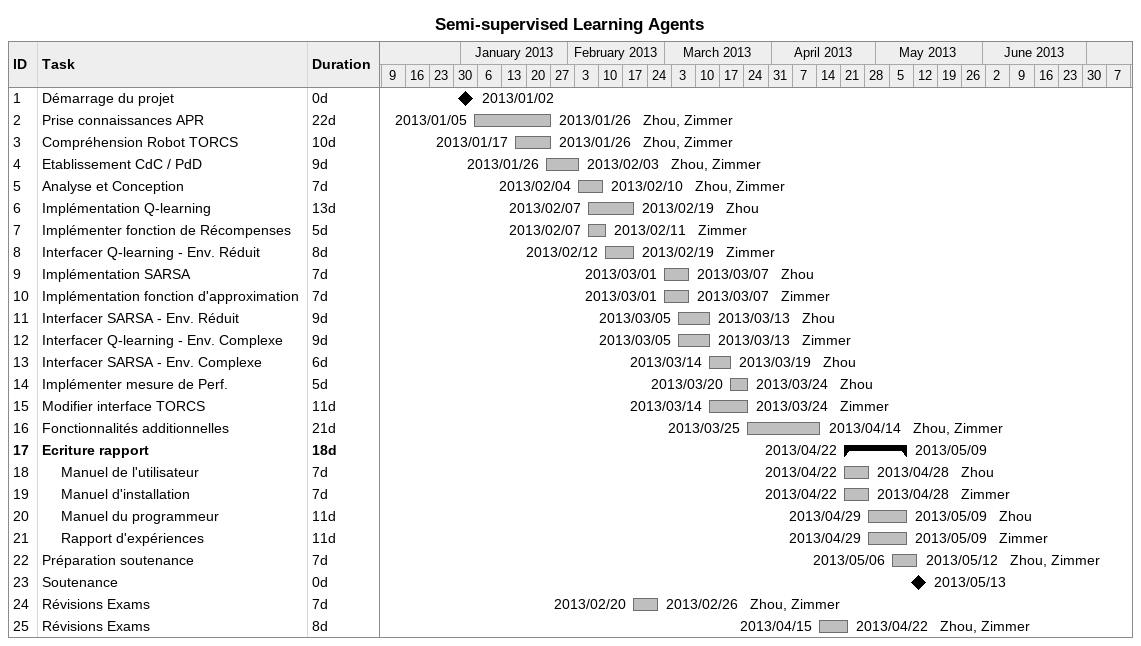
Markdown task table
Semi-supervised Learning Agents

| ID | Level | Task | Duration | Start | Finish | Resources |
|---|---|---|---|---|---|---|
| 1 | 1 | Démarrage du projet | 0d | 2013-01-02 | 2013-01-02 |  |
| 2 | 1 | Prise connaissances APR | 22d | 2013-01-05 | 2013-01-26 | Zhou, Zimmer |
| 3 | 1 | Compréhension Robot TORCS | 10d | 2013-01-17 | 2013-01-26 | Zhou, Zimmer |
| 4 | 1 | Etablissement CdC / PdD | 9d | 2013-01-26 | 2013-02-03 | Zhou, Zimmer |
| 5 | 1 | Analyse et Conception | 7d | 2013-02-04 | 2013-02-10 | Zhou, Zimmer |
| 6 | 1 | Implémentation Q-learning | 13d | 2013-02-07 | 2013-02-19 | Zhou |
| 7 | 1 | Implémenter fonction de Récompenses | 5d | 2013-02-07 | 2013-02-11 | Zimmer |
| 8 | 1 | Interfacer Q-learning - Env. Réduit | 8d | 2013-02-12 | 2013-02-19 | Zimmer |
| 9 | 1 | Implémentation SARSA | 7d | 2013-03-01 | 2013-03-07 | Zhou |
| 10 | 1 | Implémentation fonction d'approximation | 7d | 2013-03-01 | 2013-03-07 | Zimmer |
| 11 | 1 | Interfacer SARSA - Env. Réduit | 9d | 2013-03-05 | 2013-03-13 | Zhou |
| 12 | 1 | Interfacer Q-learning - Env. Complexe | 9d | 2013-03-05 | 2013-03-13 | Zimmer |
| 13 | 1 | Interfacer SARSA - Env. Complexe | 6d | 2013-03-14 | 2013-03-19 | Zhou |
| 14 | 1 | Implémenter mesure de Perf. | 5d | 2013-03-20 | 2013-03-24 | Zhou |
| 15 | 1 | Modifier interface TORCS | 11d | 2013-03-14 | 2013-03-24 | Zimmer |
| 16 | 1 | Fonctionnalités additionnelles | 21d | 2013-03-25 | 2013-04-14 | Zhou, Zimmer |
| 17 | 1 | **Ecriture rapport** | 18d | 2013-04-22 | 2013-05-09 |  |
| 18 | 2 | Manuel de l'utilisateur | 7d | 2013-04-22 | 2013-04-28 | Zhou |
| 19 | 2 | Manuel d'installation | 7d | 2013-04-22 | 2013-04-28 | Zimmer |
| 20 | 2 | Manuel du programmeur | 11d | 2013-04-29 | 2013-05-09 | Zhou |
| 21 | 2 | Rapport d'expériences | 11d | 2013-04-29 | 2013-05-09 | Zimmer |
| 22 | 1 | Préparation soutenance | 7d | 2013-05-06 | 2013-05-12 | Zhou, Zimmer |
| 23 | 1 | Soutenance | 0d | 2013-05-13 | 2013-05-13 |  |
| 24 | 1 | Révisions Exams | 7d | 2013-02-20 | 2013-02-26 | Zhou, Zimmer |
| 25 | 1 | Révisions Exams | 8d | 2013-04-15 | 2013-04-22 | Zhou, Zimmer |
